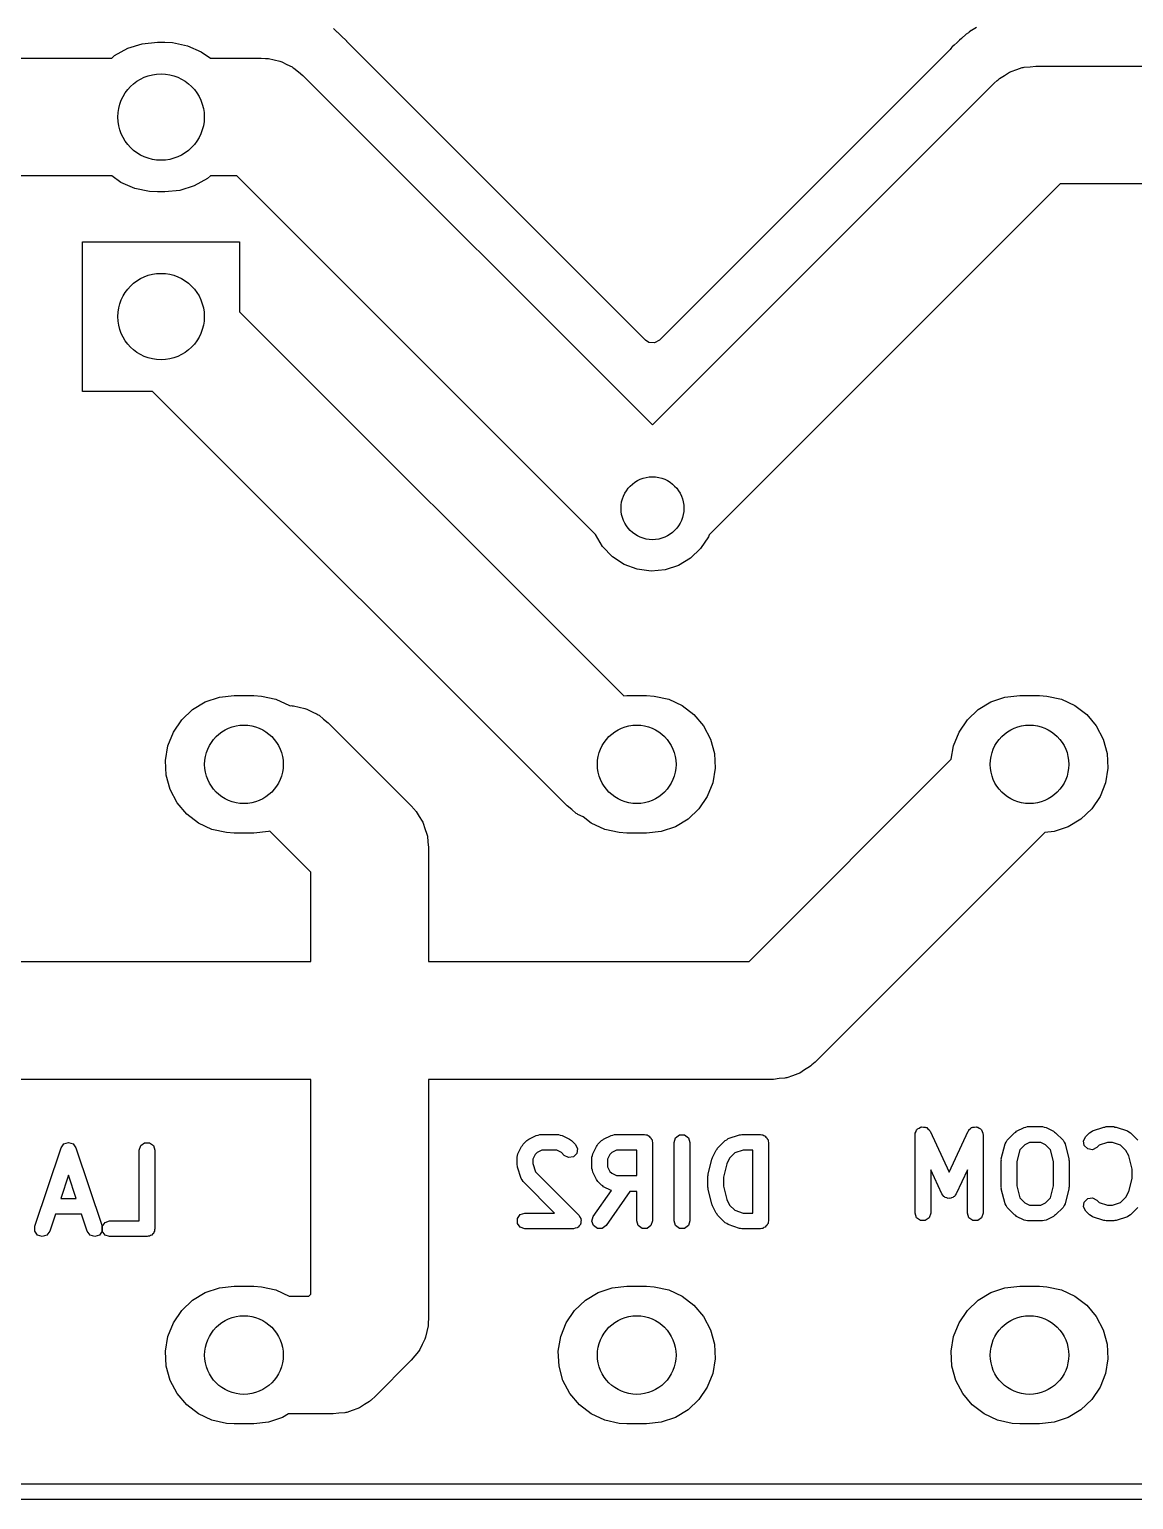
# Model space of a CAD drawing. Extents: x 20.1 to 80.3, y -80.1 to -19.9.
# Drawn here: x 57.97 to 72.02, y -80.1 to -61.38 of the extents above; entities that cross this region are included whole.
import ezdxf

# ---------------------------------------------------------------- set-up
doc = ezdxf.new("R2010")
doc.units = 0
doc.layers.add('BLACK', color=7, linetype='CONTINUOUS')

msp = doc.modelspace()

# ---------------------------------------------------------------- linework, layer by layer
at = {"layer": 'BLACK', "linetype": 'CONTINUOUS'}
for p, q in [((61.8883, -61.4189), (61.8397, -61.3725)), ((70.025, -61.3605), (69.9619, -61.3962)), ((59.2223, -61.6245), (59.406, -61.567)), ((59.406, -61.567), (59.5975, -61.5475)), ((59.5975, -61.5475), (59.6925, -61.5475)), ((59.6925, -61.5475), (59.7921, -61.5527)), ((59.7921, -61.5527), (59.9805, -61.5921)), ((61.8939, -61.424), (61.8883, -61.4189)), ((61.9009, -61.4299), (61.8939, -61.424)), ((61.9029, -61.4316), (61.9009, -61.4299)), ((61.9009, -61.4299), (61.9009, -61.4299)), ((61.9306, -61.4593), (61.9029, -61.4316)), ((61.9327, -61.4613), (61.9306, -61.4593)), ((62.0084, -61.5337), (61.9327, -61.4613)), ((62.0115, -61.5378), (62.0084, -61.5337)), ((62.0133, -61.5402), (62.0115, -61.5378)), ((62.0115, -61.5378), (62.0115, -61.5378)), ((62.025, -61.5537), (62.0133, -61.5402)), ((65.8109, -65.3396), (62.025, -61.5537)), ((69.7775, -61.551), (69.741, -61.5842)), ((69.7818, -61.5469), (69.7775, -61.551)), ((69.8095, -61.5192), (69.7818, -61.5469)), ((69.8327, -61.5005), (69.8095, -61.5192)), ((69.8383, -61.4956), (69.8327, -61.5005)), ((69.8881, -61.4503), (69.8383, -61.4956)), ((69.892, -61.4468), (69.8881, -61.4503)), ((69.9227, -61.4269), (69.892, -61.4468)), ((69.9334, -61.4192), (69.9227, -61.4269)), ((69.9579, -61.3995), (69.9334, -61.4192)), ((69.9619, -61.3962), (69.9579, -61.3995)), ((69.9579, -61.3995), (69.9579, -61.3995)), ((57.48, -61.75), (59.0164, -61.75)), ((59.0164, -61.75), (59.0539, -61.7179)), ((59.0539, -61.7179), (59.2223, -61.6245)), ((59.9805, -61.5921), (60.1572, -61.6685)), ((60.1572, -61.6685), (60.2735, -61.75)), ((60.2735, -61.75), (60.92, -61.75)), ((60.92, -61.75), (60.9736, -61.7533)), ((60.9736, -61.7533), (60.9867, -61.753)), ((60.9867, -61.753), (60.9947, -61.7546)), ((60.9947, -61.7546), (61.0127, -61.7558)), ((61.0127, -61.7558), (61.0844, -61.7733)), ((69.6886, -61.6401), (65.9891, -65.3396)), ((69.6984, -61.6291), (69.6886, -61.6401)), ((69.7123, -61.6114), (69.6984, -61.6291)), ((69.7155, -61.6074), (69.7123, -61.6114)), ((69.7123, -61.6114), (69.7123, -61.6114)), ((69.741, -61.5842), (69.7155, -61.6074)), ((61.0844, -61.7733), (61.1567, -61.7883)), ((61.1567, -61.7883), (61.1687, -61.7939)), ((61.1687, -61.7939), (61.1814, -61.797)), ((61.1814, -61.797), (61.2472, -61.8306)), ((61.2472, -61.8306), (61.3141, -61.8619)), ((61.3141, -61.8619), (61.3244, -61.8701)), ((61.3244, -61.8701), (61.3361, -61.876)), ((61.3361, -61.876), (61.3924, -61.9239)), ((61.3924, -61.9239), (61.4503, -61.9697)), ((70.3824, -61.9699), (70.4442, -61.9294)), ((70.4442, -61.9294), (70.4565, -61.9249)), ((70.4565, -61.9249), (70.4678, -61.9181)), ((70.4678, -61.9181), (70.538, -61.8953)), ((70.538, -61.8953), (70.6075, -61.8701)), ((70.6075, -61.8701), (70.6205, -61.8686)), ((70.6205, -61.8686), (70.633, -61.8645)), ((70.633, -61.8645), (70.7066, -61.8586)), ((70.7066, -61.8586), (70.78, -61.85)), ((70.78, -61.85), (72.4164, -61.85)), ((61.4503, -61.9697), (65.9, -66.4193)), ((65.9, -66.4193), (70.2497, -62.0697)), ((70.2497, -62.0697), (70.2899, -62.0341)), ((70.2899, -62.0341), (70.2989, -62.0246)), ((70.2989, -62.0246), (70.3057, -62.0201)), ((70.3057, -62.0201), (70.3193, -62.0082)), ((70.3193, -62.0082), (70.3824, -61.9699)), ((59.0165, -63.25), (57.7907, -63.25)), ((59.1328, -63.3315), (59.0165, -63.25)), ((60.2736, -63.25), (60.2361, -63.2821)), ((60.6093, -63.25), (60.2736, -63.25)), ((65.1732, -67.8139), (60.6093, -63.25)), ((59.3095, -63.4079), (59.1328, -63.3315)), ((59.4979, -63.4473), (59.3095, -63.4079)), ((59.884, -63.433), (59.6925, -63.4525)), ((60.0677, -63.3755), (59.884, -63.433)), ((60.2361, -63.2821), (60.0677, -63.3755)), ((71.0907, -63.35), (66.6217, -67.819)), ((72.4165, -63.35), (71.0907, -63.35)), ((59.5975, -63.4525), (59.4979, -63.4473)), ((59.6925, -63.4525), (59.5975, -63.4525)), ((58.645, -65.9925), (58.645, -64.0875)), ((58.645, -64.0875), (60.645, -64.0875)), ((60.645, -64.0875), (60.645, -64.9793)), ((60.645, -64.9793), (65.535, -69.8693)), ((65.856, -65.3685), (65.8109, -65.3396)), ((65.9268, -65.3736), (65.856, -65.3685)), ((65.9891, -65.3396), (65.9268, -65.3736)), ((59.5368, -65.9925), (58.645, -65.9925)), ((64.8147, -71.2703), (59.5368, -65.9925)), ((65.1738, -67.8156), (65.1732, -67.8139)), ((65.2662, -67.9681), (65.1738, -67.8156)), ((66.6115, -67.8457), (66.5128, -67.9942)), ((66.6217, -67.819), (66.6115, -67.8457)), ((65.3901, -68.0964), (65.2662, -67.9681)), ((65.5393, -68.1941), (65.3901, -68.0964)), ((66.3837, -68.1172), (66.2305, -68.2085)), ((66.5128, -67.9942), (66.3837, -68.1172)), ((65.7065, -68.2562), (65.5393, -68.1941)), ((65.8832, -68.2798), (65.7065, -68.2562)), ((66.0609, -68.2637), (65.8832, -68.2798)), ((66.2305, -68.2085), (66.0609, -68.2637)), ((60.046, -70.043), (60.208, -69.9457)), ((60.208, -69.9457), (60.3871, -69.8854)), ((60.3871, -69.8854), (60.575, -69.865)), ((60.575, -69.865), (60.825, -69.865)), ((60.825, -69.865), (60.9225, -69.8705)), ((60.9225, -69.8705), (61.107, -69.9117)), ((61.107, -69.9117), (61.2783, -69.9916)), ((61.2783, -69.9916), (61.2794, -69.9924)), ((61.2794, -69.9924), (61.2936, -69.9933)), ((61.2936, -69.9933), (61.3067, -69.993)), ((61.3067, -69.993), (61.3147, -69.9946)), ((61.3147, -69.9946), (61.3327, -69.9958)), ((61.3327, -69.9958), (61.4044, -70.0133)), ((65.535, -69.8693), (65.575, -69.865)), ((65.575, -69.865), (65.825, -69.865)), ((65.825, -69.865), (65.9225, -69.8705)), ((65.9225, -69.8705), (66.107, -69.9117)), ((66.107, -69.9117), (66.2783, -69.9916)), ((66.2783, -69.9916), (66.4284, -70.1063)), ((70.046, -70.043), (70.208, -69.9457)), ((70.208, -69.9457), (70.3871, -69.8854)), ((70.3871, -69.8854), (70.575, -69.865)), ((70.575, -69.865), (70.825, -69.865)), ((70.825, -69.865), (70.9225, -69.8705)), ((70.9225, -69.8705), (71.107, -69.9117)), ((71.107, -69.9117), (71.2783, -69.9916)), ((71.2783, -69.9916), (71.4284, -70.1063)), ((59.8024, -70.3292), (59.9087, -70.1729)), ((59.9087, -70.1729), (60.046, -70.043)), ((61.4044, -70.0133), (61.4767, -70.0283)), ((61.4767, -70.0283), (61.4887, -70.0339)), ((61.4887, -70.0339), (61.5014, -70.037)), ((61.5014, -70.037), (61.5672, -70.0706)), ((61.5672, -70.0706), (61.6341, -70.1019)), ((61.6341, -70.1019), (61.6444, -70.1101)), ((61.6444, -70.1101), (61.6561, -70.116)), ((61.6561, -70.116), (61.7124, -70.1639)), ((61.7124, -70.1639), (61.7703, -70.2097)), ((66.4284, -70.1063), (66.5504, -70.2507)), ((69.8024, -70.3292), (69.9087, -70.1729)), ((69.9087, -70.1729), (70.046, -70.043)), ((71.4284, -70.1063), (71.5504, -70.2507)), ((59.7322, -70.5047), (59.8024, -70.3292)), ((61.7703, -70.2097), (62.8303, -71.2697)), ((66.5504, -70.2507), (66.6386, -70.4179)), ((69.7322, -70.5047), (69.8024, -70.3292)), ((71.5504, -70.2507), (71.6386, -70.4179)), ((59.7014, -70.6912), (59.7322, -70.5047)), ((66.6386, -70.4179), (66.6887, -70.6001)), ((69.704, -70.6754), (69.7322, -70.5047)), ((71.6386, -70.4179), (71.6887, -70.6001)), ((59.7113, -70.8799), (59.7014, -70.6912)), ((66.6887, -70.6001), (66.6986, -70.7888)), ((67.1293, -73.25), (69.704, -70.6754)), ((71.6887, -70.6001), (71.6986, -70.7888)), ((59.7614, -71.0621), (59.7113, -70.8799)), ((66.6986, -70.7888), (66.6678, -70.9753)), ((71.6986, -70.7888), (71.6678, -70.9753)), ((59.8496, -71.2293), (59.7614, -71.0621)), ((66.6678, -70.9753), (66.5976, -71.1508)), ((71.6678, -70.9753), (71.5976, -71.1508)), ((59.9716, -71.3736), (59.8496, -71.2293)), ((62.8303, -71.2697), (62.8659, -71.3099)), ((64.8726, -71.3161), (64.8147, -71.2703)), ((66.4913, -71.3071), (66.354, -71.437)), ((66.5976, -71.1508), (66.4913, -71.3071)), ((71.4913, -71.3071), (71.354, -71.437)), ((71.5976, -71.1508), (71.4913, -71.3071)), ((60.1217, -71.4884), (59.9716, -71.3736)), ((60.293, -71.5683), (60.1217, -71.4884)), ((62.8659, -71.3099), (62.8754, -71.3189)), ((62.8754, -71.3189), (62.8799, -71.3257)), ((62.8799, -71.3257), (62.8918, -71.3393)), ((62.8918, -71.3393), (62.9301, -71.4024)), ((62.9301, -71.4024), (62.9706, -71.4642)), ((62.9706, -71.4642), (62.9751, -71.4765)), ((62.9751, -71.4765), (62.9819, -71.4878)), ((62.9819, -71.4878), (63.0047, -71.558)), ((64.9289, -71.364), (64.8726, -71.3161)), ((64.9406, -71.3699), (64.9289, -71.364)), ((64.9509, -71.3781), (64.9406, -71.3699)), ((65.0178, -71.4094), (64.9509, -71.3781)), ((65.0193, -71.4102), (65.0178, -71.4094)), ((65.1217, -71.4884), (65.0193, -71.4102)), ((65.293, -71.5683), (65.1217, -71.4884)), ((66.354, -71.437), (66.192, -71.5343)), ((71.354, -71.437), (71.192, -71.5343)), ((60.4775, -71.6095), (60.293, -71.5683)), ((60.575, -71.615), (60.4775, -71.6095)), ((60.825, -71.615), (60.575, -71.615)), ((61.0129, -71.5946), (60.825, -71.615)), ((61.0286, -71.5893), (61.0129, -71.5946)), ((61.55, -72.1107), (61.0286, -71.5893)), ((63.0047, -71.558), (63.0299, -71.6275)), ((63.0299, -71.6275), (63.0314, -71.6405)), ((63.0314, -71.6405), (63.0355, -71.653)), ((63.0355, -71.653), (63.0414, -71.7266)), ((65.4775, -71.6095), (65.293, -71.5683)), ((65.575, -71.615), (65.4775, -71.6095)), ((65.825, -71.615), (65.575, -71.615)), ((66.0129, -71.5946), (65.825, -71.615)), ((66.192, -71.5343), (66.0129, -71.5946)), ((70.8931, -71.6076), (67.9703, -74.5303)), ((71.0129, -71.5946), (70.8931, -71.6076)), ((71.192, -71.5343), (71.0129, -71.5946)), ((63.0414, -71.7266), (63.05, -71.8)), ((63.05, -71.8), (63.05, -73.25)), ((61.55, -73.25), (61.55, -72.1107)), ((38.95, -73.25), (61.55, -73.25)), ((63.05, -73.25), (67.1293, -73.25)), ((67.7635, -74.6751), (67.7522, -74.6819)), ((67.7758, -74.6706), (67.7635, -74.6751)), ((67.8376, -74.6301), (67.7758, -74.6706)), ((67.9007, -74.5918), (67.8376, -74.6301)), ((67.9143, -74.5799), (67.9007, -74.5918)), ((67.9211, -74.5754), (67.9143, -74.5799)), ((67.9301, -74.5659), (67.9211, -74.5754)), ((67.9703, -74.5303), (67.9301, -74.5659)), ((61.55, -74.75), (38.95, -74.75)), ((61.55, -77.486), (61.55, -74.75)), ((67.44, -74.75), (63.05, -74.75)), ((63.05, -74.75), (63.05, -77.7966)), ((67.5134, -74.7414), (67.44, -74.75)), ((67.587, -74.7355), (67.5134, -74.7414)), ((67.5995, -74.7314), (67.587, -74.7355)), ((67.6125, -74.7299), (67.5995, -74.7314)), ((67.682, -74.7047), (67.6125, -74.7299)), ((67.7522, -74.6819), (67.682, -74.7047)), ((69.2447, -75.4333), (69.2552, -75.4143)), ((69.2552, -75.4143), (69.262, -75.3936)), ((69.262, -75.3936), (69.2699, -75.3878)), ((69.2699, -75.3878), (69.2746, -75.3793)), ((69.2746, -75.3793), (69.2943, -75.3701)), ((69.2943, -75.3701), (69.312, -75.3573)), ((69.312, -75.3573), (69.3218, -75.3573)), ((69.3218, -75.3573), (69.3306, -75.3531)), ((69.3306, -75.3531), (69.352, -75.3573)), ((69.352, -75.3573), (69.3738, -75.3573)), ((69.3738, -75.3573), (69.3817, -75.363)), ((69.3817, -75.363), (69.3913, -75.3649)), ((69.3913, -75.3649), (69.4062, -75.3808)), ((69.4062, -75.3808), (69.4238, -75.3936)), ((69.4238, -75.3936), (69.4268, -75.4029)), ((69.4268, -75.4029), (69.4335, -75.4101)), ((69.4335, -75.4101), (69.6762, -75.9302)), ((69.6762, -75.9302), (69.9189, -75.4101)), ((69.9189, -75.4101), (69.9256, -75.4029)), ((69.9256, -75.4029), (69.9286, -75.3936)), ((69.9286, -75.3936), (69.9462, -75.3808)), ((69.9462, -75.3808), (69.9611, -75.3649)), ((69.9611, -75.3649), (69.9707, -75.363)), ((69.9707, -75.363), (69.9786, -75.3573)), ((69.9786, -75.3573), (70.0004, -75.3573)), ((70.0004, -75.3573), (70.0217, -75.3531)), ((70.0217, -75.3531), (70.0306, -75.3573)), ((70.0306, -75.3573), (70.0404, -75.3573)), ((70.0404, -75.3573), (70.058, -75.3701)), ((70.058, -75.3701), (70.0777, -75.3793)), ((70.0777, -75.3793), (70.0825, -75.3878)), ((70.0825, -75.3878), (70.0904, -75.3936)), ((70.0904, -75.3936), (70.0971, -75.4143)), ((70.0971, -75.4143), (70.1077, -75.4333)), ((70.5102, -75.4293), (70.5247, -75.4219)), ((70.5247, -75.4219), (70.5362, -75.4106)), ((70.5362, -75.4106), (70.6315, -75.3629)), ((70.6315, -75.3629), (70.6543, -75.3595)), ((70.6543, -75.3595), (70.6762, -75.3524)), ((70.6762, -75.3524), (70.8667, -75.3524)), ((70.8667, -75.3524), (70.8886, -75.3595)), ((70.8886, -75.3595), (70.9114, -75.3629)), ((70.9114, -75.3629), (71.0066, -75.4106)), ((71.0066, -75.4106), (71.0182, -75.4219)), ((71.0182, -75.4219), (71.0326, -75.4293)), ((71.4626, -75.4293), (71.4832, -75.4188)), ((71.4832, -75.4188), (71.5017, -75.4051)), ((71.5017, -75.4051), (71.6446, -75.3575)), ((71.6446, -75.3575), (71.6608, -75.3574)), ((71.6608, -75.3574), (71.6762, -75.3524)), ((71.6762, -75.3524), (71.7714, -75.3524)), ((71.7714, -75.3524), (71.7868, -75.3574)), ((71.7868, -75.3574), (71.8031, -75.3575)), ((71.8031, -75.3575), (71.9459, -75.4051)), ((71.9459, -75.4051), (71.9645, -75.4188)), ((71.9645, -75.4188), (71.985, -75.4293)), ((58.3718, -75.6208), (58.3897, -75.5965)), ((58.3897, -75.5965), (58.4073, -75.5719)), ((58.4073, -75.5719), (58.408, -75.5717)), ((58.408, -75.5717), (58.4085, -75.571)), ((58.4085, -75.571), (58.4373, -75.5619)), ((58.4373, -75.5619), (58.4659, -75.5524)), ((58.4659, -75.5524), (58.4667, -75.5526)), ((58.4667, -75.5526), (58.4674, -75.5524)), ((58.4674, -75.5524), (58.496, -75.5619)), ((58.496, -75.5619), (58.5248, -75.571)), ((58.5248, -75.571), (58.5253, -75.5717)), ((58.5253, -75.5717), (58.5261, -75.5719)), ((58.5261, -75.5719), (58.5436, -75.5965)), ((58.5436, -75.5965), (58.5615, -75.6208)), ((59.3667, -75.6524), (59.3858, -75.5936)), ((59.3858, -75.5936), (59.4358, -75.5573)), ((59.4358, -75.5573), (59.4976, -75.5573)), ((59.4976, -75.5573), (59.5476, -75.5936)), ((59.5476, -75.5936), (59.5667, -75.6524)), ((64.1867, -75.6981), (64.2344, -75.6029)), ((64.2344, -75.6029), (64.2457, -75.5914)), ((64.2457, -75.5914), (64.2531, -75.5769)), ((64.2531, -75.5769), (64.3007, -75.5293)), ((64.3007, -75.5293), (64.3152, -75.5219)), ((64.3152, -75.5219), (64.3267, -75.5106)), ((64.3267, -75.5106), (64.4219, -75.4629)), ((64.4219, -75.4629), (64.4447, -75.4595)), ((64.4447, -75.4595), (64.4667, -75.4524)), ((64.4667, -75.4524), (64.7048, -75.4524)), ((64.7048, -75.4524), (64.7267, -75.4595)), ((64.7267, -75.4595), (64.7495, -75.4629)), ((64.7495, -75.4629), (64.8447, -75.5106)), ((64.8447, -75.5106), (64.8563, -75.5219)), ((64.8563, -75.5219), (64.8707, -75.5293)), ((64.8707, -75.5293), (64.9183, -75.5769)), ((64.9183, -75.5769), (64.9464, -75.632)), ((65.1391, -75.6981), (65.1867, -75.6029)), ((65.1867, -75.6029), (65.1981, -75.5914)), ((65.1981, -75.5914), (65.2055, -75.5769)), ((65.2055, -75.5769), (65.2531, -75.5293)), ((65.2531, -75.5293), (65.2675, -75.5219)), ((65.2675, -75.5219), (65.2791, -75.5106)), ((65.2791, -75.5106), (65.3743, -75.4629)), ((65.3743, -75.4629), (65.3971, -75.4595)), ((65.3971, -75.4595), (65.419, -75.4524)), ((65.419, -75.4524), (65.8, -75.4524)), ((65.8, -75.4524), (65.8151, -75.4573)), ((65.8151, -75.4573), (65.8309, -75.4573)), ((65.8309, -75.4573), (65.8437, -75.4666)), ((65.8437, -75.4666), (65.8588, -75.4715)), ((65.8588, -75.4715), (65.8681, -75.4843)), ((65.8681, -75.4843), (65.8809, -75.4936)), ((65.8809, -75.4936), (65.8858, -75.5087)), ((65.8858, -75.5087), (65.8951, -75.5215)), ((65.8951, -75.5215), (65.8951, -75.5373)), ((65.8951, -75.5373), (65.9, -75.5524)), ((65.9, -75.5524), (65.9, -76.5524)), ((66.1762, -75.5524), (66.1953, -75.4936)), ((66.1762, -76.5524), (66.1762, -75.5524)), ((66.1953, -75.4936), (66.2453, -75.4573)), ((66.2453, -75.4573), (66.3071, -75.4573)), ((66.3071, -75.4573), (66.3571, -75.4936)), ((66.3571, -75.4936), (66.3762, -75.5524)), ((66.3762, -75.5524), (66.3762, -76.5524)), ((66.7293, -75.6245), (66.8245, -75.5293)), ((66.8245, -75.5293), (66.8451, -75.5188)), ((66.8451, -75.5188), (66.8636, -75.5051)), ((66.8636, -75.5051), (67.0065, -75.4575)), ((67.0065, -75.4575), (67.0227, -75.4574)), ((67.0227, -75.4574), (67.0381, -75.4524)), ((67.0381, -75.4524), (67.2762, -75.4524)), ((67.2762, -75.4524), (67.2913, -75.4573)), ((67.2913, -75.4573), (67.3071, -75.4573)), ((67.3071, -75.4573), (67.3199, -75.4666)), ((67.3199, -75.4666), (67.335, -75.4715)), ((67.335, -75.4715), (67.3443, -75.4843)), ((67.3443, -75.4843), (67.3571, -75.4936)), ((67.3571, -75.4936), (67.362, -75.5087)), ((67.362, -75.5087), (67.3713, -75.5215)), ((67.3713, -75.5215), (67.3713, -75.5373)), ((67.3713, -75.5373), (67.3762, -75.5524)), ((67.3762, -75.5524), (67.3762, -76.5524)), ((69.2429, -75.4524), (69.2459, -75.4431)), ((69.2429, -76.4524), (69.2429, -75.4524)), ((69.2459, -75.4431), (69.2447, -75.4333)), ((70.1077, -75.4333), (70.1065, -75.4431)), ((70.1065, -75.4431), (70.1095, -75.4524)), ((70.1095, -75.4524), (70.1095, -76.4524)), ((70.3411, -75.7615), (70.3887, -75.571)), ((70.3887, -75.571), (70.4029, -75.5483)), ((70.4029, -75.5483), (70.415, -75.5245)), ((70.415, -75.5245), (70.5102, -75.4293)), ((70.6402, -75.5822), (70.576, -75.6464)), ((70.6998, -75.5524), (70.6402, -75.5822)), ((70.8431, -75.5524), (70.6998, -75.5524)), ((70.9027, -75.5822), (70.8431, -75.5524)), ((70.9668, -75.6464), (70.9027, -75.5822)), ((71.0326, -75.4293), (71.1279, -75.5245)), ((71.1279, -75.5245), (71.14, -75.5483)), ((71.14, -75.5483), (71.1542, -75.571)), ((71.1542, -75.571), (71.2018, -75.7615)), ((71.3869, -75.532), (71.415, -75.4769)), ((71.3966, -75.593), (71.3869, -75.532)), ((71.4403, -75.6367), (71.3966, -75.593)), ((71.415, -75.4769), (71.4626, -75.4293)), ((71.5874, -75.5874), (71.5564, -75.6183)), ((71.6924, -75.5524), (71.5874, -75.5874)), ((71.7552, -75.5524), (71.6924, -75.5524)), ((71.8603, -75.5874), (71.7552, -75.5524)), ((71.9273, -75.6545), (71.8603, -75.5874)), ((71.985, -75.4293), (72.0802, -75.5245)), ((58.0385, -76.6208), (58.3718, -75.6208)), ((58.5615, -75.6208), (58.8949, -76.6208)), ((59.3667, -76.5524), (59.3667, -75.6524)), ((59.5667, -75.6524), (59.5667, -76.6524)), ((64.1762, -75.7429), (64.1833, -75.7209)), ((64.1762, -75.8381), (64.1762, -75.7429)), ((64.1833, -75.7209), (64.1867, -75.6981)), ((64.406, -75.7069), (64.3762, -75.7665)), ((64.3762, -75.7665), (64.3762, -75.8219)), ((64.4307, -75.6822), (64.406, -75.7069)), ((64.4903, -75.6524), (64.4307, -75.6822)), ((64.6812, -75.6524), (64.4903, -75.6524)), ((64.7408, -75.6822), (64.6812, -75.6524)), ((64.7769, -75.7183), (64.7408, -75.6822)), ((64.832, -75.7464), (64.7769, -75.7183)), ((64.893, -75.7367), (64.832, -75.7464)), ((64.9367, -75.693), (64.893, -75.7367)), ((64.9464, -75.632), (64.9367, -75.693)), ((65.1286, -75.7429), (65.1357, -75.7209)), ((65.1286, -75.8857), (65.1286, -75.7429)), ((65.1357, -75.7209), (65.1391, -75.6981)), ((65.3584, -75.7069), (65.3286, -75.7665)), ((65.3286, -75.7665), (65.3286, -75.8621)), ((65.383, -75.6822), (65.3584, -75.7069)), ((65.4427, -75.6524), (65.383, -75.6822)), ((65.7, -75.6524), (65.4427, -75.6524)), ((65.7, -75.9762), (65.7, -75.6524)), ((66.6077, -75.9567), (66.6554, -75.7662)), ((66.6554, -75.7662), (66.6613, -75.7568)), ((66.6613, -75.7568), (66.6629, -75.7458)), ((66.6629, -75.7458), (66.7106, -75.6505)), ((66.7106, -75.6505), (66.7219, -75.639)), ((66.7219, -75.639), (66.7293, -75.6245)), ((66.8822, -75.7545), (66.8467, -75.8254)), ((66.9493, -75.6874), (66.8822, -75.7545)), ((67.0543, -75.6524), (66.9493, -75.6874)), ((67.1762, -75.6524), (67.0543, -75.6524)), ((67.1762, -76.4524), (67.1762, -75.6524)), ((70.3381, -75.7857), (70.3419, -75.7739)), ((70.3381, -76.119), (70.3381, -75.7857)), ((70.3419, -75.7739), (70.3411, -75.7615)), ((70.576, -75.6464), (70.5381, -75.798)), ((70.5381, -75.798), (70.5381, -76.1067)), ((71.0048, -75.798), (70.9668, -75.6464)), ((71.0048, -76.1067), (71.0048, -75.798)), ((71.2018, -75.7615), (71.2009, -75.7739)), ((71.2009, -75.7739), (71.2048, -75.7857)), ((71.2048, -75.7857), (71.2048, -76.119)), ((71.5014, -75.6464), (71.4403, -75.6367)), ((71.5564, -75.6183), (71.5014, -75.6464)), ((71.9628, -75.7254), (71.9273, -75.6545)), ((72.0048, -75.8933), (71.9628, -75.7254)), ((58.4667, -75.9686), (58.3673, -76.2667)), ((58.566, -76.2667), (58.4667, -75.9686)), ((64.1812, -75.8535), (64.1762, -75.8381)), ((64.1813, -75.8697), (64.1812, -75.8535)), ((64.2289, -76.0126), (64.1813, -75.8697)), ((64.3762, -75.8219), (64.4112, -75.9269)), ((64.4112, -75.9269), (64.9659, -76.4817)), ((65.1357, -75.9076), (65.1286, -75.8857)), ((65.1391, -75.9304), (65.1357, -75.9076)), ((65.1867, -76.0257), (65.1391, -75.9304)), ((65.3286, -75.8621), (65.3584, -75.9217)), ((65.3584, -75.9217), (65.383, -75.9464)), ((65.383, -75.9464), (65.4427, -75.9762)), ((65.4427, -75.9762), (65.7, -75.9762)), ((66.6048, -75.981), (66.6086, -75.9691)), ((66.6048, -76.1238), (66.6048, -75.981)), ((66.6086, -75.9691), (66.6077, -75.9567)), ((66.8467, -75.8254), (66.8048, -75.9933)), ((69.5856, -76.209), (69.4429, -75.9031)), ((69.4429, -75.9031), (69.4429, -76.4524)), ((69.9095, -75.9031), (69.7668, -76.209)), ((69.9095, -76.4524), (69.9095, -75.9031)), ((72.0048, -76.0115), (72.0048, -75.8933)), ((64.2426, -76.0311), (64.2289, -76.0126)), ((64.2531, -76.0517), (64.2426, -76.0311)), ((64.6538, -76.4524), (64.2531, -76.0517)), ((65.1466, -76.495), (65.377, -76.166)), ((65.1981, -76.0372), (65.1867, -76.0257)), ((65.2055, -76.0517), (65.1981, -76.0372)), ((65.2531, -76.0993), (65.2055, -76.0517)), ((65.2675, -76.1066), (65.2531, -76.0993)), ((65.2791, -76.118), (65.2675, -76.1066)), ((65.3743, -76.1656), (65.2791, -76.118)), ((65.377, -76.166), (65.3743, -76.1656)), ((66.6086, -76.1356), (66.6048, -76.1238)), ((66.6077, -76.1481), (66.6086, -76.1356)), ((66.6554, -76.3385), (66.6077, -76.1481)), ((66.8048, -75.9933), (66.8048, -76.1115)), ((66.8048, -76.1115), (66.8467, -76.2794)), ((70.3419, -76.1309), (70.3381, -76.119)), ((70.3411, -76.1433), (70.3419, -76.1309)), ((70.3887, -76.3338), (70.3411, -76.1433)), ((70.5381, -76.1067), (70.576, -76.2584)), ((70.9668, -76.2584), (71.0048, -76.1067)), ((71.2018, -76.1433), (71.1542, -76.3338)), ((71.2048, -76.119), (71.2009, -76.1309)), ((71.2009, -76.1309), (71.2018, -76.1433)), ((71.9628, -76.1794), (72.0048, -76.0115)), ((58.3673, -76.2667), (58.566, -76.2667)), ((65.614, -76.1762), (65.3105, -76.6097)), ((65.7, -76.1762), (65.614, -76.1762)), ((65.7, -76.5524), (65.7, -76.1762)), ((66.6613, -76.348), (66.6554, -76.3385)), ((66.6629, -76.359), (66.6613, -76.348)), ((66.7106, -76.4542), (66.6629, -76.359)), ((66.8467, -76.2794), (66.8822, -76.3503)), ((66.8822, -76.3503), (66.9493, -76.4174)), ((69.5987, -76.223), (69.5856, -76.209)), ((69.608, -76.2398), (69.5987, -76.223)), ((69.6192, -76.245), (69.608, -76.2398)), ((69.6277, -76.2541), (69.6192, -76.245)), ((69.6466, -76.2578), (69.6277, -76.2541)), ((69.664, -76.2659), (69.6466, -76.2578)), ((69.6762, -76.2635), (69.664, -76.2659)), ((69.6884, -76.2659), (69.6762, -76.2635)), ((69.7058, -76.2578), (69.6884, -76.2659)), ((69.7246, -76.2541), (69.7058, -76.2578)), ((69.7331, -76.245), (69.7246, -76.2541)), ((69.7444, -76.2398), (69.7331, -76.245)), ((69.7537, -76.223), (69.7444, -76.2398)), ((69.7668, -76.209), (69.7537, -76.223)), ((70.4029, -76.3564), (70.3887, -76.3338)), ((70.415, -76.3802), (70.4029, -76.3564)), ((70.576, -76.2584), (70.6402, -76.3226)), ((70.6402, -76.3226), (70.6998, -76.3524)), ((70.6998, -76.3524), (70.8431, -76.3524)), ((70.8431, -76.3524), (70.9027, -76.3226)), ((70.9027, -76.3226), (70.9668, -76.2584)), ((71.14, -76.3564), (71.1279, -76.3802)), ((71.1542, -76.3338), (71.14, -76.3564)), ((71.3869, -76.3728), (71.3966, -76.3117)), ((71.3966, -76.3117), (71.4403, -76.268)), ((71.4403, -76.268), (71.5014, -76.2584)), ((71.5014, -76.2584), (71.5564, -76.2864)), ((71.5564, -76.2864), (71.5874, -76.3174)), ((71.5874, -76.3174), (71.6924, -76.3524)), ((71.6924, -76.3524), (71.7552, -76.3524)), ((71.7552, -76.3524), (71.8603, -76.3174)), ((71.8603, -76.3174), (71.9273, -76.2503)), ((71.9273, -76.2503), (71.9628, -76.1794)), ((58.3006, -76.4667), (58.2282, -76.684)), ((58.6327, -76.4667), (58.3006, -76.4667)), ((58.7051, -76.684), (58.6327, -76.4667)), ((64.1811, -76.5215), (64.2174, -76.4715)), ((64.1811, -76.5833), (64.1811, -76.5215)), ((64.2174, -76.4715), (64.2762, -76.4524)), ((64.2762, -76.4524), (64.6538, -76.4524)), ((64.9659, -76.4817), (64.9766, -76.5025)), ((64.9766, -76.5025), (64.9903, -76.5215)), ((64.9903, -76.5215), (64.9903, -76.5295)), ((64.9903, -76.5295), (64.994, -76.5367)), ((64.994, -76.5367), (64.9903, -76.5599)), ((65.1286, -76.5541), (65.1466, -76.495)), ((66.7219, -76.4658), (66.7106, -76.4542)), ((66.7293, -76.4802), (66.7219, -76.4658)), ((66.8245, -76.5755), (66.7293, -76.4802)), ((66.9493, -76.4174), (67.0543, -76.4524)), ((67.0543, -76.4524), (67.1762, -76.4524)), ((69.262, -76.5112), (69.2429, -76.4524)), ((69.312, -76.5475), (69.262, -76.5112)), ((69.3738, -76.5475), (69.312, -76.5475)), ((69.4238, -76.5112), (69.3738, -76.5475)), ((69.4429, -76.4524), (69.4238, -76.5112)), ((69.9286, -76.5112), (69.9095, -76.4524)), ((69.9786, -76.5475), (69.9286, -76.5112)), ((70.0404, -76.5475), (69.9786, -76.5475)), ((70.0904, -76.5112), (70.0404, -76.5475)), ((70.1095, -76.4524), (70.0904, -76.5112)), ((70.5102, -76.4755), (70.415, -76.3802)), ((70.5247, -76.4828), (70.5102, -76.4755)), ((70.5362, -76.4942), (70.5247, -76.4828)), ((70.6315, -76.5418), (70.5362, -76.4942)), ((70.6543, -76.5453), (70.6315, -76.5418)), ((70.6762, -76.5524), (70.6543, -76.5453)), ((70.8886, -76.5453), (70.8667, -76.5524)), ((70.9114, -76.5418), (70.8886, -76.5453)), ((71.0066, -76.4942), (70.9114, -76.5418)), ((71.0182, -76.4828), (71.0066, -76.4942)), ((71.0326, -76.4755), (71.0182, -76.4828)), ((71.1279, -76.3802), (71.0326, -76.4755)), ((71.415, -76.4279), (71.3869, -76.3728)), ((71.4626, -76.4755), (71.415, -76.4279)), ((71.4832, -76.4859), (71.4626, -76.4755)), ((71.5017, -76.4996), (71.4832, -76.4859)), ((71.6446, -76.5472), (71.5017, -76.4996)), ((71.6608, -76.5474), (71.6446, -76.5472)), ((71.6762, -76.5524), (71.6608, -76.5474)), ((71.7868, -76.5474), (71.7714, -76.5524)), ((71.8031, -76.5472), (71.7868, -76.5474)), ((71.9459, -76.4996), (71.8031, -76.5472)), ((71.9645, -76.4859), (71.9459, -76.4996)), ((71.985, -76.4755), (71.9645, -76.4859)), ((72.0802, -76.3802), (71.985, -76.4755)), ((58.038, -76.6826), (58.0385, -76.6208)), ((58.0739, -76.7328), (58.038, -76.6826)), ((58.1326, -76.7524), (58.0739, -76.7328)), ((58.1915, -76.7337), (58.1326, -76.7524)), ((58.2282, -76.684), (58.1915, -76.7337)), ((58.7418, -76.7337), (58.7051, -76.684)), ((58.8008, -76.7524), (58.7418, -76.7337)), ((58.8594, -76.7328), (58.8008, -76.7524)), ((58.8953, -76.6826), (58.8594, -76.7328)), ((58.8949, -76.6208), (58.8953, -76.6826)), ((58.8954, -76.6215), (58.9317, -76.5715)), ((58.8954, -76.6833), (58.8954, -76.6215)), ((58.9317, -76.7333), (58.8954, -76.6833)), ((58.9317, -76.5715), (58.9905, -76.5524)), ((58.9905, -76.7524), (58.9317, -76.7333)), ((58.9905, -76.5524), (59.3667, -76.5524)), ((59.5254, -76.7333), (59.5104, -76.7382)), ((59.5348, -76.7205), (59.5254, -76.7333)), ((59.5476, -76.7112), (59.5348, -76.7205)), ((59.5525, -76.6961), (59.5476, -76.7112)), ((59.5618, -76.6833), (59.5525, -76.6961)), ((59.5667, -76.6524), (59.5618, -76.6674)), ((59.5618, -76.6674), (59.5618, -76.6833)), ((64.2174, -76.6333), (64.1811, -76.5833)), ((64.2762, -76.6524), (64.2174, -76.6333)), ((64.8952, -76.6524), (64.2762, -76.6524)), ((64.9175, -76.6451), (64.8952, -76.6524)), ((64.9406, -76.6415), (64.9175, -76.6451)), ((64.9463, -76.6358), (64.9406, -76.6415)), ((64.954, -76.6333), (64.9463, -76.6358)), ((64.9678, -76.6143), (64.954, -76.6333)), ((64.9843, -76.5978), (64.9678, -76.6143)), ((64.9856, -76.5898), (64.9843, -76.5978)), ((64.9903, -76.5833), (64.9856, -76.5898)), ((64.9903, -76.5599), (64.9903, -76.5833)), ((65.1487, -76.6126), (65.1286, -76.5541)), ((65.1993, -76.648), (65.1487, -76.6126)), ((65.2611, -76.6469), (65.1993, -76.648)), ((65.3105, -76.6097), (65.2611, -76.6469)), ((65.7191, -76.6112), (65.7, -76.5524)), ((65.7691, -76.6475), (65.7191, -76.6112)), ((65.8309, -76.6475), (65.7691, -76.6475)), ((65.8809, -76.6112), (65.8309, -76.6475)), ((65.9, -76.5524), (65.8809, -76.6112)), ((66.1953, -76.6112), (66.1762, -76.5524)), ((66.2453, -76.6475), (66.1953, -76.6112)), ((66.3071, -76.6475), (66.2453, -76.6475)), ((66.3571, -76.6112), (66.3071, -76.6475)), ((66.3762, -76.5524), (66.3571, -76.6112)), ((66.8451, -76.5859), (66.8245, -76.5755)), ((66.8636, -76.5996), (66.8451, -76.5859)), ((67.0065, -76.6472), (66.8636, -76.5996)), ((67.0227, -76.6474), (67.0065, -76.6472)), ((67.0381, -76.6524), (67.0227, -76.6474)), ((67.2762, -76.6524), (67.0381, -76.6524)), ((67.2913, -76.6475), (67.2762, -76.6524)), ((67.3071, -76.6475), (67.2913, -76.6475)), ((67.3199, -76.6382), (67.3071, -76.6475)), ((67.335, -76.6333), (67.3199, -76.6382)), ((67.3443, -76.6205), (67.335, -76.6333)), ((67.3571, -76.6112), (67.3443, -76.6205)), ((67.362, -76.5961), (67.3571, -76.6112)), ((67.3713, -76.5833), (67.362, -76.5961)), ((67.3762, -76.5524), (67.3713, -76.5674)), ((67.3713, -76.5674), (67.3713, -76.5833)), ((70.8667, -76.5524), (70.6762, -76.5524)), ((71.7714, -76.5524), (71.6762, -76.5524)), ((59.4667, -76.7524), (58.9905, -76.7524)), ((59.4817, -76.7475), (59.4667, -76.7524)), ((59.4976, -76.7475), (59.4817, -76.7475)), ((59.5104, -76.7382), (59.4976, -76.7475)), ((60.046, -77.563), (60.208, -77.4657)), ((60.208, -77.4657), (60.3871, -77.4054)), ((60.3871, -77.4054), (60.575, -77.385)), ((60.575, -77.385), (60.825, -77.385)), ((60.825, -77.385), (60.9225, -77.3905)), ((60.9225, -77.3905), (61.107, -77.4317)), ((61.107, -77.4317), (61.2749, -77.51)), ((65.046, -77.563), (65.208, -77.4657)), ((65.208, -77.4657), (65.3871, -77.4054)), ((65.3871, -77.4054), (65.575, -77.385)), ((65.575, -77.385), (65.825, -77.385)), ((65.825, -77.385), (65.9225, -77.3905)), ((65.9225, -77.3905), (66.107, -77.4317)), ((66.107, -77.4317), (66.2783, -77.5116)), ((70.046, -77.563), (70.208, -77.4657)), ((70.208, -77.4657), (70.3871, -77.4054)), ((70.3871, -77.4054), (70.575, -77.385)), ((70.575, -77.385), (70.825, -77.385)), ((70.825, -77.385), (70.9225, -77.3905)), ((70.9225, -77.3905), (71.107, -77.4317)), ((71.107, -77.4317), (71.2783, -77.5116)), ((59.9087, -77.6929), (60.046, -77.563)), ((61.2749, -77.51), (61.526, -77.51)), ((61.526, -77.51), (61.55, -77.486)), ((64.9087, -77.6929), (65.046, -77.563)), ((66.2783, -77.5116), (66.4284, -77.6264)), ((66.4284, -77.6264), (66.5504, -77.7707)), ((69.9087, -77.6929), (70.046, -77.563)), ((71.2783, -77.5116), (71.4284, -77.6264)), ((71.4284, -77.6264), (71.5504, -77.7707)), ((59.7322, -78.0247), (59.8024, -77.8492)), ((59.8024, -77.8492), (59.9087, -77.6929)), ((63.05, -77.7966), (63.0467, -77.8502)), ((63.0467, -77.8502), (63.047, -77.8633)), ((64.7322, -78.0247), (64.8024, -77.8492)), ((64.8024, -77.8492), (64.9087, -77.6929)), ((66.5504, -77.7707), (66.6386, -77.9379)), ((69.7322, -78.0247), (69.8024, -77.8492)), ((69.8024, -77.8492), (69.9087, -77.6929)), ((71.5504, -77.7707), (71.6386, -77.9379)), ((59.7014, -78.2112), (59.7322, -78.0247)), ((63.0061, -78.0453), (63.003, -78.058)), ((63.0117, -78.0334), (63.0061, -78.0453)), ((63.0267, -77.961), (63.0117, -78.0334)), ((63.0442, -77.8893), (63.0267, -77.961)), ((63.0454, -77.8713), (63.0442, -77.8893)), ((63.047, -77.8633), (63.0454, -77.8713)), ((64.7014, -78.2112), (64.7322, -78.0247)), ((66.6386, -77.9379), (66.6887, -78.1201)), ((69.7014, -78.2112), (69.7322, -78.0247)), ((71.6386, -77.9379), (71.6887, -78.1201)), ((59.7113, -78.3999), (59.7014, -78.2112)), ((62.924, -78.2128), (62.8761, -78.269)), ((62.9299, -78.201), (62.924, -78.2128)), ((62.9381, -78.1907), (62.9299, -78.201)), ((62.9694, -78.1238), (62.9381, -78.1907)), ((63.003, -78.058), (62.9694, -78.1238)), ((64.7113, -78.3999), (64.7014, -78.2112)), ((66.6887, -78.1201), (66.6986, -78.3088)), ((69.7113, -78.3999), (69.7014, -78.2112)), ((71.6887, -78.1201), (71.6986, -78.3088)), ((59.7614, -78.5821), (59.7113, -78.3999)), ((62.8303, -78.3269), (62.3669, -78.7903)), ((62.8761, -78.269), (62.8303, -78.3269)), ((64.7614, -78.5821), (64.7113, -78.3999)), ((66.6986, -78.3088), (66.6678, -78.4953)), ((69.7614, -78.5821), (69.7113, -78.3999)), ((71.6986, -78.3088), (71.6678, -78.4953)), ((59.8496, -78.7493), (59.7614, -78.5821)), ((64.8496, -78.7493), (64.7614, -78.5821)), ((66.6678, -78.4953), (66.5976, -78.6708)), ((69.8496, -78.7493), (69.7614, -78.5821)), ((71.6678, -78.4953), (71.5976, -78.6708)), ((59.9716, -78.8936), (59.8496, -78.7493)), ((62.3669, -78.7903), (62.3267, -78.8259)), ((64.9716, -78.8936), (64.8496, -78.7493)), ((66.5976, -78.6708), (66.4913, -78.8271)), ((69.9716, -78.8936), (69.8496, -78.7493)), ((71.5976, -78.6708), (71.4913, -78.8271)), ((60.1217, -79.0084), (59.9716, -78.8936)), ((62.0786, -78.9647), (62.0092, -78.9899)), ((62.1488, -78.9419), (62.0786, -78.9647)), ((62.1601, -78.9351), (62.1488, -78.9419)), ((62.1724, -78.9306), (62.1601, -78.9351)), ((62.2342, -78.8901), (62.1724, -78.9306)), ((62.2973, -78.8518), (62.2342, -78.8901)), ((62.3109, -78.8399), (62.2973, -78.8518)), ((62.3177, -78.8354), (62.3109, -78.8399)), ((62.3267, -78.8259), (62.3177, -78.8354)), ((65.1217, -79.0084), (64.9716, -78.8936)), ((66.354, -78.957), (66.192, -79.0543)), ((66.4913, -78.8271), (66.354, -78.957)), ((70.1217, -79.0084), (69.9716, -78.8936)), ((71.354, -78.957), (71.192, -79.0543)), ((71.4913, -78.8271), (71.354, -78.957)), ((60.293, -79.0883), (60.1217, -79.0084)), ((60.4775, -79.1295), (60.293, -79.0883)), ((60.575, -79.135), (60.4775, -79.1295)), ((60.825, -79.135), (60.575, -79.135)), ((61.0129, -79.1146), (60.825, -79.135)), ((61.192, -79.0543), (61.0129, -79.1146)), ((61.2658, -79.01), (61.192, -79.0543)), ((61.8366, -79.01), (61.2658, -79.01)), ((61.91, -79.0014), (61.8366, -79.01)), ((61.9836, -78.9955), (61.91, -79.0014)), ((61.9961, -78.9914), (61.9836, -78.9955)), ((62.0092, -78.9899), (61.9961, -78.9914)), ((65.293, -79.0883), (65.1217, -79.0084)), ((65.4775, -79.1295), (65.293, -79.0883)), ((65.575, -79.135), (65.4775, -79.1295)), ((65.825, -79.135), (65.575, -79.135)), ((66.0129, -79.1146), (65.825, -79.135)), ((66.192, -79.0543), (66.0129, -79.1146)), ((70.293, -79.0883), (70.1217, -79.0084)), ((70.4775, -79.1295), (70.293, -79.0883)), ((70.575, -79.135), (70.4775, -79.1295)), ((70.825, -79.135), (70.575, -79.135)), ((71.0129, -79.1146), (70.825, -79.135)), ((71.192, -79.0543), (71.0129, -79.1146)), ((20.3, -79.9), (80.1, -79.9)), ((80.2, -80.1), (20.2, -80.1))]:
    msp.add_line(p, q, dxfattribs=at)
at = {"layer": 'BLACK'}
for centre, radius in [((59.645, -62.5), 0.55), ((59.645, -65.04), 0.55), ((65.9, -67.48), 0.4), ((60.7, -70.74), 0.5), ((65.7, -70.74), 0.5), ((70.7, -70.74), 0.5), ((60.7, -78.26), 0.5), ((65.7, -78.26), 0.5), ((70.7, -78.26), 0.5)]:
    msp.add_circle(centre, radius, dxfattribs=at)

doc.saveas('drawing.dxf')
